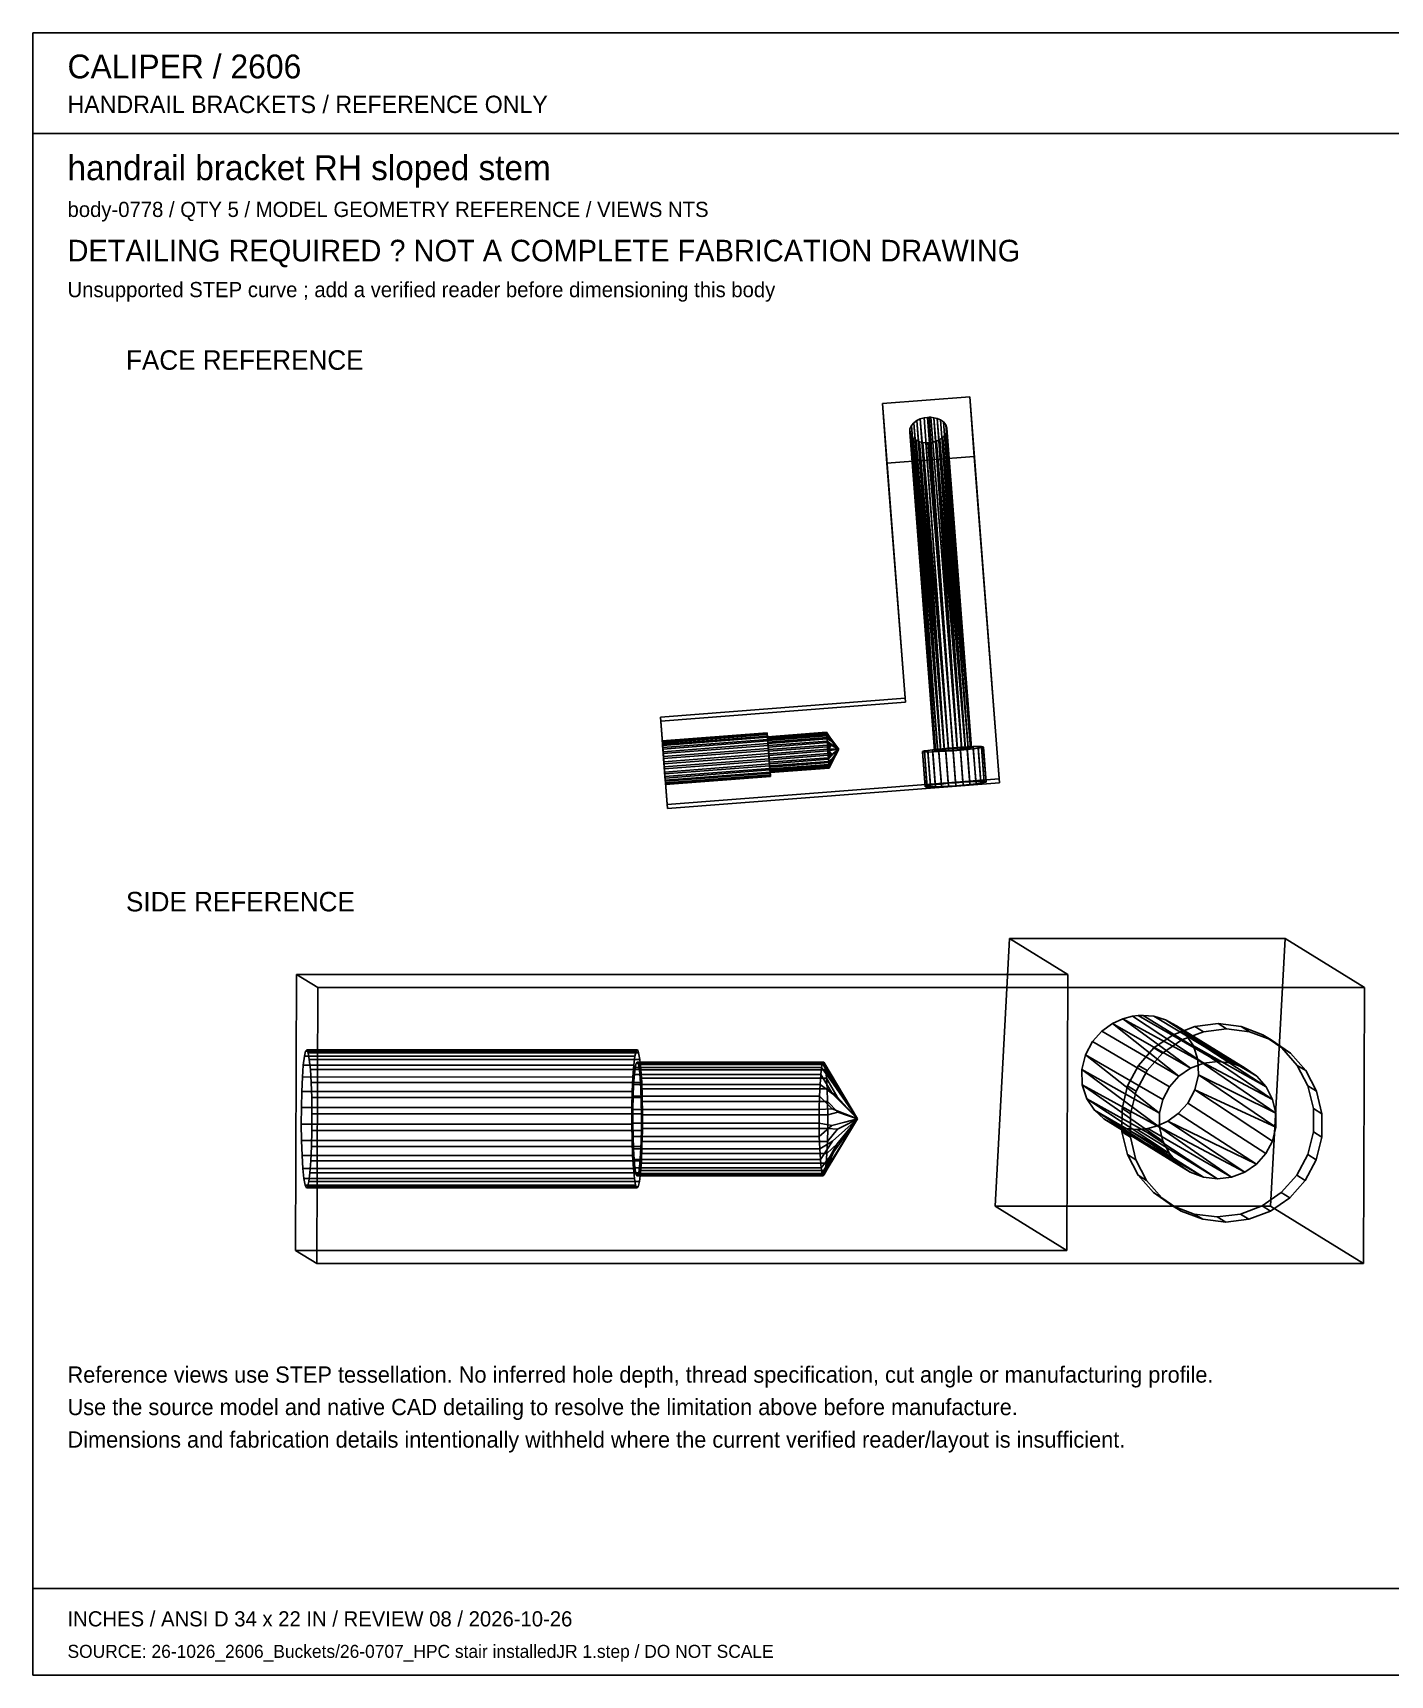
# Model space of a CAD drawing. Header units: inches. Extents: x 0.5 to 33.5, y 0.5 to 21.5.
# Drawn here: x 0.47 to 17.88, y 0.47 to 21.53 of the extents above; entities that cross this region are included whole.
import ezdxf

# ---------------------------------------------------------------- set-up
doc = ezdxf.new("R2010")
doc.units = ezdxf.units.IN
doc.header["$MEASUREMENT"] = 0

msp = doc.modelspace()

# ---------------------------------------------------------------- linework, layer by layer
at = {"layer": 'OUTLINE'}
for p, q in [((0.472, 21.528), (33.528, 21.528)), ((0.472, 0.472), (0.472, 21.528)), ((0.472, 20.236), (33.528, 20.236)), ((11.367, 16.775), (12.487, 16.861)), ((12.546, 16.096), (12.487, 16.861)), ((12.865, 11.965), (12.487, 16.861)), ((11.426, 16.009), (11.367, 16.775)), ((11.658, 12.998), (11.367, 16.775)), ((11.719, 16.409), (11.721, 16.453)), ((11.721, 16.453), (11.74, 16.495)), ((11.721, 16.453), (12.049, 12.33)), ((12.035, 12.326), (11.721, 16.453)), ((11.74, 16.495), (11.77, 16.53)), ((11.74, 16.495), (12.075, 12.334)), ((12.049, 12.33), (11.74, 16.495)), ((11.77, 16.53), (11.808, 16.557)), ((11.77, 16.53), (12.113, 12.339)), ((12.075, 12.334), (11.77, 16.53)), ((11.808, 16.557), (11.853, 16.578)), ((11.808, 16.557), (12.16, 12.344)), ((12.113, 12.339), (11.808, 16.557)), ((11.853, 16.578), (11.901, 16.592)), ((11.853, 16.578), (12.214, 12.349)), ((12.16, 12.344), (11.853, 16.578)), ((11.901, 16.592), (11.944, 16.598)), ((12.214, 12.349), (11.901, 16.592)), ((11.944, 16.598), (11.965, 16.599)), ((12.271, 12.354), (11.944, 16.598)), ((11.965, 16.599), (11.987, 16.599)), ((12.271, 12.354), (11.965, 16.599)), ((11.987, 16.599), (12.328, 12.358)), ((11.987, 16.599), (12.027, 16.594)), ((12.027, 16.594), (12.382, 12.361)), ((12.027, 16.594), (12.069, 16.584)), ((12.328, 12.358), (12.027, 16.594)), ((12.069, 16.584), (12.429, 12.363)), ((12.069, 16.584), (12.112, 16.566)), ((12.382, 12.361), (12.069, 16.584)), ((12.112, 16.566), (12.15, 16.539)), ((12.429, 12.363), (12.112, 16.566)), ((12.15, 16.539), (12.179, 16.503)), ((12.468, 12.364), (12.15, 16.539)), ((12.179, 16.503), (12.509, 12.362)), ((12.179, 16.503), (12.194, 16.461)), ((12.495, 12.364), (12.179, 16.503)), ((12.192, 16.417), (12.194, 16.461)), ((12.509, 12.36), (12.194, 16.461)), ((12.509, 12.362), (12.194, 16.461)), ((11.719, 16.409), (11.734, 16.367)), ((11.719, 16.409), (12.035, 12.326)), ((11.719, 16.409), (12.035, 12.323)), ((11.734, 16.367), (11.763, 16.332)), ((12.035, 12.323), (11.734, 16.367)), ((11.734, 16.367), (12.049, 12.322)), ((11.763, 16.332), (11.801, 16.305)), ((11.763, 16.332), (12.076, 12.321)), ((11.801, 16.305), (11.844, 16.286)), ((11.801, 16.305), (12.115, 12.322)), ((11.844, 16.286), (11.886, 16.276)), ((12.115, 12.322), (11.844, 16.286)), ((11.844, 16.286), (12.162, 12.324)), ((11.886, 16.276), (11.926, 16.272)), ((12.162, 12.324), (11.886, 16.276)), ((11.886, 16.276), (12.216, 12.327)), ((11.926, 16.272), (11.948, 16.271)), ((12.216, 12.327), (11.926, 16.272)), ((11.948, 16.271), (11.969, 16.272)), ((11.948, 16.271), (12.273, 12.331)), ((11.969, 16.272), (12.012, 16.278)), ((12.273, 12.331), (11.969, 16.272)), ((12.012, 16.278), (12.06, 16.292)), ((12.012, 16.278), (12.33, 12.336)), ((12.06, 16.292), (12.105, 16.313)), ((12.33, 12.336), (12.06, 16.292)), ((12.06, 16.292), (12.384, 12.341)), ((12.105, 16.313), (12.143, 16.34)), ((12.384, 12.341), (12.105, 16.313)), ((12.105, 16.313), (12.431, 12.346)), ((12.143, 16.34), (12.173, 16.376)), ((12.431, 12.346), (12.143, 16.34)), ((12.143, 16.34), (12.469, 12.351)), ((12.173, 16.376), (12.192, 16.417)), ((12.469, 12.351), (12.173, 16.376)), ((12.173, 16.376), (12.495, 12.356)), ((12.495, 12.356), (12.192, 16.417)), ((12.192, 16.417), (12.509, 12.36)), ((11.426, 16.009), (12.546, 16.096)), ((11.662, 12.945), (11.426, 16.009)), ((12.869, 11.912), (12.546, 16.096)), ((8.52, 12.756), (11.658, 12.998)), ((8.524, 12.703), (11.662, 12.945)), ((11.662, 12.945), (11.658, 12.998)), ((8.606, 11.636), (8.52, 12.756)), ((8.524, 12.703), (8.52, 12.756)), ((8.61, 11.583), (8.524, 12.703)), ((8.544, 12.449), (9.888, 12.553)), ((8.544, 12.446), (9.889, 12.549)), ((8.545, 12.436), (8.544, 12.449)), ((8.544, 12.446), (8.544, 12.449)), ((8.545, 12.427), (8.544, 12.446)), ((8.545, 12.436), (9.889, 12.54)), ((8.545, 12.427), (9.89, 12.53)), ((8.547, 12.407), (8.545, 12.436)), ((8.548, 12.392), (8.545, 12.427)), ((8.547, 12.407), (9.892, 12.511)), ((8.548, 12.392), (9.893, 12.496)), ((8.55, 12.365), (9.895, 12.469)), ((8.552, 12.345), (9.896, 12.449)), ((9.889, 12.54), (9.888, 12.553)), ((9.889, 12.549), (9.888, 12.553)), ((9.89, 12.53), (9.889, 12.549)), ((9.892, 12.511), (9.889, 12.54)), ((9.893, 12.496), (9.89, 12.53)), ((9.892, 12.503), (10.65, 12.561)), ((9.892, 12.5), (10.651, 12.559)), ((9.895, 12.469), (9.892, 12.511)), ((9.893, 12.492), (9.892, 12.503)), ((9.892, 12.5), (9.892, 12.503)), ((9.894, 12.485), (9.892, 12.5)), ((9.893, 12.492), (10.651, 12.551)), ((9.896, 12.449), (9.893, 12.496)), ((9.895, 12.469), (9.893, 12.492)), ((9.894, 12.485), (10.652, 12.543)), ((9.896, 12.456), (9.894, 12.485)), ((9.895, 12.469), (10.653, 12.527)), ((9.899, 12.415), (9.895, 12.469)), ((9.898, 12.434), (9.895, 12.469)), ((9.896, 12.456), (10.654, 12.515)), ((9.899, 12.418), (9.896, 12.456)), ((9.901, 12.392), (9.896, 12.449)), ((9.898, 12.434), (10.656, 12.492)), ((9.901, 12.39), (9.898, 12.434)), ((9.899, 12.418), (10.657, 12.476)), ((9.901, 12.39), (10.659, 12.448)), ((9.902, 12.371), (10.661, 12.429)), ((10.651, 12.551), (10.65, 12.561)), ((10.651, 12.559), (10.65, 12.561)), ((10.65, 12.561), (10.703, 12.486)), ((10.652, 12.543), (10.651, 12.559)), ((10.651, 12.559), (10.703, 12.483)), ((10.653, 12.527), (10.651, 12.551)), ((10.651, 12.551), (10.703, 12.486)), ((10.654, 12.515), (10.652, 12.543)), ((10.652, 12.543), (10.703, 12.483)), ((10.656, 12.492), (10.653, 12.527)), ((10.653, 12.527), (10.705, 12.46)), ((10.657, 12.476), (10.654, 12.515)), ((10.654, 12.515), (10.705, 12.451)), ((10.659, 12.448), (10.656, 12.492)), ((10.656, 12.492), (10.705, 12.46)), ((10.661, 12.429), (10.657, 12.476)), ((10.657, 12.476), (10.705, 12.451)), ((10.663, 12.397), (10.659, 12.448)), ((10.659, 12.448), (10.709, 12.408)), ((10.665, 12.376), (10.661, 12.429)), ((10.661, 12.429), (10.71, 12.395)), ((10.703, 12.486), (10.755, 12.414)), ((10.703, 12.483), (10.755, 12.413)), ((10.705, 12.46), (10.756, 12.401)), ((10.705, 12.451), (10.756, 12.397)), ((8.55, 12.365), (8.547, 12.407)), ((8.552, 12.345), (8.548, 12.392)), ((8.554, 12.311), (8.55, 12.365)), ((8.556, 12.288), (8.552, 12.345)), ((8.554, 12.311), (9.899, 12.415)), ((8.559, 12.249), (8.554, 12.311)), ((8.556, 12.288), (9.901, 12.392)), ((8.561, 12.224), (8.556, 12.288)), ((8.559, 12.249), (9.904, 12.353)), ((8.564, 12.183), (8.559, 12.249)), ((8.561, 12.224), (9.906, 12.327)), ((8.566, 12.156), (8.561, 12.224)), ((8.564, 12.183), (9.909, 12.287)), ((8.566, 12.156), (9.911, 12.26)), ((8.569, 12.116), (9.914, 12.219)), ((9.902, 12.371), (9.899, 12.418)), ((9.904, 12.353), (9.899, 12.415)), ((9.906, 12.327), (9.901, 12.392)), ((9.905, 12.339), (9.901, 12.39)), ((9.907, 12.318), (9.902, 12.371)), ((9.909, 12.287), (9.904, 12.353)), ((9.905, 12.339), (10.663, 12.397)), ((9.909, 12.284), (9.905, 12.339)), ((9.911, 12.26), (9.906, 12.327)), ((9.907, 12.318), (10.665, 12.376)), ((9.911, 12.262), (9.907, 12.318)), ((9.909, 12.284), (10.667, 12.343)), ((9.914, 12.219), (9.909, 12.287)), ((9.913, 12.229), (9.909, 12.284)), ((9.911, 12.262), (10.669, 12.321)), ((9.915, 12.208), (9.911, 12.262)), ((9.916, 12.193), (9.911, 12.26)), ((9.913, 12.229), (10.671, 12.287)), ((9.917, 12.176), (9.913, 12.229)), ((9.919, 12.155), (9.914, 12.219)), ((9.915, 12.208), (10.673, 12.266)), ((9.917, 12.176), (10.676, 12.234)), ((9.919, 12.157), (10.677, 12.215)), ((10.663, 12.397), (10.709, 12.408)), ((10.667, 12.343), (10.663, 12.397)), ((10.665, 12.376), (10.71, 12.395)), ((10.669, 12.321), (10.665, 12.376)), ((10.667, 12.343), (10.709, 12.408)), ((10.667, 12.343), (10.807, 12.342)), ((10.671, 12.287), (10.667, 12.343)), ((10.667, 12.343), (10.719, 12.275)), ((10.669, 12.321), (10.71, 12.395)), ((10.669, 12.321), (10.807, 12.342)), ((10.669, 12.321), (10.72, 12.262)), ((10.673, 12.266), (10.669, 12.321)), ((10.671, 12.287), (10.719, 12.275)), ((10.676, 12.234), (10.671, 12.287)), ((10.673, 12.266), (10.72, 12.262)), ((10.677, 12.215), (10.673, 12.266)), ((10.676, 12.234), (10.719, 12.275)), ((10.679, 12.187), (10.676, 12.234)), ((10.677, 12.215), (10.72, 12.262)), ((10.68, 12.171), (10.677, 12.215)), ((10.679, 12.187), (10.723, 12.22)), ((10.682, 12.148), (10.723, 12.22)), ((10.709, 12.408), (10.807, 12.342)), ((10.709, 12.408), (10.758, 12.375)), ((10.71, 12.395), (10.807, 12.342)), ((10.71, 12.395), (10.758, 12.369)), ((10.719, 12.275), (10.807, 12.342)), ((10.719, 12.275), (10.763, 12.309)), ((10.72, 12.262), (10.807, 12.342)), ((10.72, 12.262), (10.763, 12.302)), ((10.723, 12.22), (10.765, 12.281)), ((10.724, 12.211), (10.765, 12.277)), ((10.726, 12.187), (10.766, 12.265)), ((10.726, 12.184), (10.766, 12.263)), ((10.755, 12.414), (10.807, 12.342)), ((10.755, 12.413), (10.807, 12.342)), ((10.756, 12.401), (10.807, 12.342)), ((10.756, 12.397), (10.807, 12.342)), ((10.758, 12.375), (10.807, 12.342)), ((10.758, 12.369), (10.807, 12.342)), ((10.763, 12.302), (10.807, 12.342)), ((10.763, 12.309), (10.807, 12.342)), ((10.765, 12.277), (10.807, 12.342)), ((10.765, 12.281), (10.807, 12.342)), ((10.766, 12.263), (10.807, 12.342)), ((10.766, 12.265), (10.807, 12.342)), ((11.882, 12.315), (11.905, 12.321)), ((11.883, 12.31), (11.882, 12.315)), ((11.917, 11.867), (11.882, 12.315)), ((11.883, 12.31), (11.906, 12.308)), ((11.917, 11.863), (11.883, 12.31)), ((11.905, 12.321), (11.948, 12.328)), ((11.939, 11.873), (11.905, 12.321)), ((11.906, 12.308), (11.95, 12.307)), ((11.94, 11.86), (11.906, 12.308)), ((11.948, 12.328), (12.011, 12.337)), ((11.983, 11.881), (11.948, 12.328)), ((11.95, 12.307), (12.013, 12.309)), ((11.985, 11.86), (11.95, 12.307)), ((12.011, 12.337), (12.088, 12.345)), ((12.045, 11.889), (12.011, 12.337)), ((12.013, 12.309), (12.091, 12.312)), ((12.047, 11.861), (12.013, 12.309)), ((12.035, 12.326), (12.049, 12.33)), ((12.035, 12.323), (12.035, 12.326)), ((12.035, 12.323), (12.049, 12.322)), ((12.049, 12.33), (12.075, 12.334)), ((12.049, 12.322), (12.076, 12.321)), ((12.075, 12.334), (12.113, 12.339)), ((12.076, 12.321), (12.115, 12.322)), ((12.088, 12.345), (12.177, 12.354)), ((12.123, 11.897), (12.088, 12.345)), ((12.091, 12.312), (12.18, 12.317)), ((12.125, 11.864), (12.091, 12.312)), ((12.113, 12.339), (12.16, 12.344)), ((12.115, 12.322), (12.162, 12.324)), ((12.16, 12.344), (12.214, 12.349)), ((12.162, 12.324), (12.216, 12.327)), ((12.177, 12.354), (12.271, 12.361)), ((12.211, 11.906), (12.177, 12.354)), ((12.18, 12.317), (12.273, 12.324)), ((12.214, 11.87), (12.18, 12.317)), ((12.214, 12.349), (12.271, 12.354)), ((12.216, 12.327), (12.273, 12.331)), ((12.271, 12.361), (12.364, 12.368)), ((12.305, 11.914), (12.271, 12.361)), ((12.271, 12.354), (12.328, 12.358)), ((12.273, 12.331), (12.33, 12.336)), ((12.273, 12.324), (12.367, 12.332)), ((12.308, 11.876), (12.273, 12.324)), ((12.328, 12.358), (12.382, 12.361)), ((12.33, 12.336), (12.384, 12.341)), ((12.364, 12.368), (12.453, 12.373)), ((12.399, 11.92), (12.364, 12.368)), ((12.367, 12.332), (12.456, 12.34)), ((12.402, 11.884), (12.367, 12.332)), ((12.382, 12.361), (12.429, 12.363)), ((12.384, 12.341), (12.431, 12.346)), ((12.429, 12.363), (12.468, 12.364)), ((12.431, 12.346), (12.469, 12.351)), ((12.453, 12.373), (12.531, 12.377)), ((12.488, 11.925), (12.453, 12.373)), ((12.456, 12.34), (12.533, 12.349)), ((12.49, 11.893), (12.456, 12.34)), ((12.468, 12.364), (12.495, 12.364)), ((12.469, 12.351), (12.495, 12.356)), ((12.495, 12.364), (12.509, 12.362)), ((12.495, 12.356), (12.509, 12.36)), ((12.509, 12.36), (12.509, 12.362)), ((12.531, 12.377), (12.594, 12.378)), ((12.566, 11.929), (12.531, 12.377)), ((12.533, 12.349), (12.596, 12.357)), ((12.568, 11.901), (12.533, 12.349)), ((12.629, 11.93), (12.594, 12.378)), ((12.594, 12.378), (12.638, 12.378)), ((12.596, 12.357), (12.639, 12.364)), ((12.63, 11.909), (12.596, 12.357)), ((12.673, 11.93), (12.638, 12.378)), ((12.638, 12.378), (12.661, 12.375)), ((12.639, 12.364), (12.662, 12.37)), ((12.674, 11.917), (12.639, 12.364)), ((12.696, 11.927), (12.661, 12.375)), ((12.662, 12.37), (12.661, 12.375)), ((12.696, 11.923), (12.662, 12.37)), ((8.569, 12.116), (8.564, 12.183)), ((8.571, 12.09), (8.566, 12.156)), ((8.574, 12.051), (8.569, 12.116)), ((8.571, 12.09), (9.916, 12.193)), ((8.576, 12.028), (8.571, 12.09)), ((8.574, 12.051), (9.919, 12.155)), ((8.579, 11.994), (8.574, 12.051)), ((8.576, 12.028), (9.921, 12.131)), ((8.58, 11.974), (8.576, 12.028)), ((8.579, 11.994), (9.924, 12.098)), ((8.58, 11.974), (9.925, 12.078)), ((8.582, 11.947), (9.927, 12.05)), ((8.584, 11.932), (9.928, 12.035)), ((8.585, 11.913), (9.93, 12.016)), ((8.586, 11.903), (9.931, 12.007)), ((9.919, 12.157), (9.915, 12.208)), ((9.921, 12.131), (9.916, 12.193)), ((9.921, 12.129), (9.917, 12.176)), ((9.922, 12.112), (9.919, 12.157)), ((9.924, 12.098), (9.919, 12.155)), ((9.921, 12.129), (10.679, 12.187)), ((9.925, 12.078), (9.921, 12.131)), ((9.924, 12.09), (9.921, 12.129)), ((9.922, 12.112), (10.68, 12.171)), ((9.925, 12.078), (9.922, 12.112)), ((9.924, 12.09), (10.682, 12.148)), ((9.927, 12.05), (9.924, 12.098)), ((9.926, 12.062), (9.924, 12.09)), ((9.925, 12.078), (10.683, 12.136)), ((9.927, 12.054), (9.925, 12.078)), ((9.928, 12.035), (9.925, 12.078)), ((9.926, 12.062), (10.684, 12.12)), ((9.927, 12.046), (9.926, 12.062)), ((9.927, 12.054), (10.685, 12.113)), ((9.927, 12.046), (10.686, 12.105)), ((9.928, 12.043), (9.927, 12.054)), ((9.93, 12.016), (9.927, 12.05)), ((9.928, 12.043), (9.927, 12.046)), ((9.928, 12.043), (10.686, 12.102)), ((9.931, 12.007), (9.928, 12.035)), ((9.931, 11.997), (9.93, 12.016)), ((9.932, 11.994), (9.931, 12.007)), ((10.682, 12.148), (10.679, 12.187)), ((10.68, 12.171), (10.724, 12.211)), ((10.683, 12.136), (10.68, 12.171)), ((10.684, 12.12), (10.682, 12.148)), ((10.683, 12.136), (10.724, 12.211)), ((10.685, 12.113), (10.683, 12.136)), ((10.684, 12.12), (10.726, 12.187)), ((10.686, 12.105), (10.684, 12.12)), ((10.685, 12.113), (10.726, 12.184)), ((10.686, 12.102), (10.685, 12.113)), ((10.686, 12.105), (10.726, 12.187)), ((10.686, 12.102), (10.726, 12.184)), ((10.686, 12.102), (10.686, 12.105)), ((8.582, 11.947), (8.579, 11.994)), ((8.584, 11.932), (8.58, 11.974)), ((8.585, 11.913), (8.582, 11.947)), ((8.586, 11.903), (8.584, 11.932)), ((8.586, 11.893), (8.585, 11.913)), ((8.586, 11.893), (9.931, 11.997)), ((8.587, 11.89), (8.586, 11.903)), ((8.587, 11.89), (8.586, 11.893)), ((8.587, 11.89), (9.932, 11.994)), ((8.606, 11.636), (12.865, 11.965)), ((8.61, 11.583), (12.869, 11.912)), ((9.932, 11.994), (9.931, 11.997)), ((11.917, 11.867), (11.939, 11.873)), ((11.917, 11.863), (11.917, 11.867)), ((11.917, 11.863), (11.94, 11.86)), ((11.939, 11.873), (11.983, 11.881)), ((11.94, 11.86), (11.985, 11.86)), ((11.983, 11.881), (12.045, 11.889)), ((11.985, 11.86), (12.047, 11.861)), ((12.045, 11.889), (12.123, 11.897)), ((12.047, 11.861), (12.125, 11.864)), ((12.123, 11.897), (12.211, 11.906)), ((12.125, 11.864), (12.214, 11.87)), ((12.211, 11.906), (12.305, 11.914)), ((12.214, 11.87), (12.308, 11.876)), ((12.305, 11.914), (12.399, 11.92)), ((12.308, 11.876), (12.402, 11.884)), ((12.399, 11.92), (12.488, 11.925)), ((12.402, 11.884), (12.49, 11.893)), ((12.488, 11.925), (12.566, 11.929)), ((12.49, 11.893), (12.568, 11.901)), ((12.566, 11.929), (12.629, 11.93)), ((12.568, 11.901), (12.63, 11.909)), ((12.629, 11.93), (12.673, 11.93)), ((12.63, 11.909), (12.674, 11.917)), ((12.673, 11.93), (12.696, 11.927)), ((12.674, 11.917), (12.696, 11.923)), ((12.696, 11.923), (12.696, 11.927)), ((12.869, 11.912), (12.865, 11.965)), ((8.61, 11.583), (8.606, 11.636)), ((12.999, 9.917), (12.813, 6.485)), ((13.744, 9.457), (12.999, 9.917)), ((12.999, 9.917), (16.532, 9.917)), ((16.532, 9.917), (16.346, 6.485)), ((17.548, 9.289), (16.532, 9.917)), ((3.854, 9.457), (3.841, 5.918)), ((4.126, 9.289), (3.854, 9.457)), ((3.854, 9.457), (13.744, 9.457)), ((4.126, 9.289), (4.113, 5.75)), ((4.126, 9.289), (17.548, 9.289)), ((13.744, 9.457), (13.731, 5.918)), ((17.548, 9.289), (17.535, 5.75)), ((14.317, 8.825), (14.451, 8.886)), ((14.451, 8.886), (14.576, 8.919)), ((15.32, 8.254), (14.451, 8.886)), ((14.451, 8.886), (15.49, 8.318)), ((14.576, 8.919), (14.647, 8.928)), ((15.49, 8.318), (14.576, 8.919)), ((14.647, 8.928), (14.712, 8.931)), ((14.647, 8.928), (15.67, 8.34)), ((14.712, 8.931), (14.847, 8.919)), ((15.67, 8.34), (14.712, 8.931)), ((14.847, 8.919), (14.998, 8.875)), ((14.847, 8.919), (15.849, 8.318)), ((15.849, 8.318), (14.998, 8.875)), ((14.998, 8.875), (15.14, 8.796)), ((14.998, 8.875), (16.019, 8.254)), ((14.061, 8.595), (14.182, 8.729)), ((14.182, 8.729), (14.317, 8.825)), ((14.182, 8.729), (15.17, 8.15)), ((15.17, 8.15), (14.317, 8.825)), ((14.317, 8.825), (15.32, 8.254)), ((14.85, 8.514), (15.096, 8.683)), ((15.096, 8.683), (15.375, 8.789)), ((15.205, 8.616), (15.096, 8.683)), ((16.019, 8.254), (15.14, 8.796)), ((15.14, 8.796), (15.259, 8.687)), ((15.14, 8.796), (16.167, 8.15)), ((15.205, 8.616), (15.484, 8.722)), ((16.167, 8.15), (15.259, 8.687)), ((15.259, 8.687), (15.356, 8.54)), ((15.259, 8.687), (16.287, 8.015)), ((15.375, 8.789), (15.671, 8.825)), ((15.484, 8.722), (15.375, 8.789)), ((15.484, 8.722), (15.78, 8.758)), ((15.78, 8.758), (15.671, 8.825)), ((15.671, 8.825), (15.967, 8.789)), ((15.78, 8.758), (16.076, 8.722)), ((15.967, 8.789), (16.245, 8.683)), ((16.076, 8.722), (15.967, 8.789)), ((16.076, 8.722), (16.354, 8.616)), ((16.354, 8.616), (16.245, 8.683)), ((16.245, 8.683), (16.49, 8.514)), ((3.97, 8.472), (3.954, 8.406)), ((3.986, 8.488), (3.97, 8.472)), ((3.97, 8.472), (8.209, 8.472)), ((3.986, 8.488), (8.225, 8.488)), ((4.003, 8.452), (3.986, 8.488)), ((4.018, 8.367), (4.003, 8.452)), ((4.003, 8.452), (8.241, 8.452)), ((8.209, 8.472), (8.193, 8.406)), ((8.225, 8.488), (8.209, 8.472)), ((8.241, 8.452), (8.225, 8.488)), ((8.256, 8.367), (8.241, 8.452)), ((13.923, 8.235), (13.97, 8.426)), ((13.97, 8.426), (14.061, 8.595)), ((14.921, 7.678), (13.97, 8.426)), ((13.97, 8.426), (14.965, 7.854)), ((14.061, 8.595), (15.05, 8.015)), ((14.652, 8.29), (14.85, 8.514)), ((14.761, 8.223), (14.959, 8.447)), ((14.959, 8.447), (14.85, 8.514)), ((14.959, 8.447), (15.205, 8.616)), ((16.287, 8.015), (15.356, 8.54)), ((15.356, 8.54), (15.414, 8.362)), ((15.356, 8.54), (16.371, 7.854)), ((16.354, 8.616), (16.599, 8.447)), ((16.599, 8.447), (16.49, 8.514)), ((16.49, 8.514), (16.687, 8.29)), ((16.599, 8.447), (16.796, 8.223)), ((3.94, 8.293), (3.929, 8.14)), ((3.954, 8.406), (3.94, 8.293)), ((3.94, 8.293), (8.179, 8.293)), ((3.954, 8.406), (8.193, 8.406)), ((4.031, 8.238), (4.018, 8.367)), ((4.018, 8.367), (8.256, 8.367)), ((4.041, 8.071), (4.031, 8.238)), ((4.031, 8.238), (8.269, 8.238)), ((8.179, 8.293), (8.168, 8.141)), ((8.193, 8.406), (8.179, 8.293)), ((8.198, 8.264), (8.187, 8.171)), ((8.211, 8.318), (8.198, 8.264)), ((8.198, 8.264), (10.588, 8.264)), ((8.225, 8.331), (8.211, 8.318)), ((8.211, 8.318), (10.6, 8.318)), ((8.225, 8.331), (10.614, 8.331)), ((8.238, 8.302), (8.225, 8.331)), ((8.238, 8.302), (10.627, 8.302)), ((8.25, 8.232), (8.238, 8.302)), ((8.25, 8.232), (10.64, 8.232)), ((8.261, 8.125), (8.25, 8.232)), ((8.269, 8.238), (8.256, 8.367)), ((8.28, 8.071), (8.269, 8.238)), ((10.588, 8.264), (10.576, 8.171)), ((10.6, 8.318), (10.588, 8.264)), ((10.588, 8.264), (10.742, 8.05)), ((10.614, 8.331), (10.6, 8.318)), ((10.6, 8.318), (10.742, 8.05)), ((10.614, 8.331), (10.742, 8.05)), ((10.614, 8.331), (11.048, 7.603)), ((10.614, 8.331), (10.775, 8.031)), ((10.627, 8.302), (10.614, 8.331)), ((10.627, 8.302), (10.775, 8.031)), ((10.64, 8.232), (10.627, 8.302)), ((10.64, 8.232), (10.775, 8.031)), ((10.65, 8.125), (10.64, 8.232)), ((13.923, 8.235), (13.931, 8.04)), ((13.923, 8.235), (14.92, 7.496)), ((13.923, 8.235), (14.921, 7.678)), ((14.512, 8.026), (14.652, 8.29)), ((14.621, 7.959), (14.761, 8.223)), ((14.761, 8.223), (14.652, 8.29)), ((15.17, 8.15), (15.32, 8.254)), ((15.32, 8.254), (15.49, 8.318)), ((16.371, 7.854), (15.414, 8.362)), ((15.414, 8.362), (15.421, 8.167)), ((15.414, 8.362), (16.413, 7.678)), ((15.49, 8.318), (15.67, 8.34)), ((15.67, 8.34), (15.849, 8.318)), ((15.849, 8.318), (16.019, 8.254)), ((16.019, 8.254), (16.167, 8.15)), ((16.687, 8.29), (16.824, 8.026)), ((16.796, 8.223), (16.687, 8.29)), ((16.796, 8.223), (16.933, 7.959)), ((3.929, 8.14), (3.921, 7.956)), ((3.929, 8.14), (8.168, 8.141)), ((4.048, 7.878), (4.041, 8.071)), ((4.041, 8.071), (8.28, 8.071)), ((8.168, 8.141), (8.159, 7.956)), ((8.177, 8.045), (8.171, 7.894)), ((8.187, 8.171), (8.177, 8.045)), ((8.177, 8.045), (10.567, 8.045)), ((8.187, 8.171), (10.576, 8.171)), ((8.261, 8.125), (10.65, 8.125)), ((8.269, 7.988), (8.261, 8.125)), ((8.287, 7.878), (8.28, 8.071)), ((10.567, 8.045), (10.56, 7.894)), ((10.576, 8.171), (10.567, 8.045)), ((10.567, 8.045), (10.729, 7.924)), ((10.576, 8.171), (10.729, 7.924)), ((10.65, 8.125), (10.787, 7.888)), ((10.659, 7.988), (10.65, 8.125)), ((10.742, 8.05), (11.048, 7.603)), ((10.742, 8.05), (10.895, 7.827)), ((10.775, 8.031), (11.048, 7.603)), ((10.775, 8.031), (10.911, 7.817)), ((13.931, 8.04), (13.989, 7.861)), ((13.931, 8.04), (14.963, 7.32)), ((14.92, 7.496), (13.931, 8.04)), ((14.44, 7.736), (14.512, 8.026)), ((14.621, 7.959), (14.512, 8.026)), ((14.965, 7.854), (15.05, 8.015)), ((15.05, 8.015), (15.17, 8.15)), ((15.375, 7.975), (15.421, 8.167)), ((16.413, 7.678), (15.421, 8.167)), ((16.413, 7.496), (15.421, 8.167)), ((16.167, 8.15), (16.287, 8.015)), ((16.287, 8.015), (16.371, 7.854)), ((16.933, 7.959), (16.824, 8.026)), ((16.824, 8.026), (16.895, 7.736)), ((3.921, 7.956), (3.916, 7.752)), ((3.921, 7.956), (8.159, 7.956)), ((4.051, 7.668), (4.048, 7.878)), ((4.048, 7.878), (8.287, 7.878)), ((8.159, 7.956), (8.155, 7.752)), ((8.171, 7.894), (8.167, 7.725)), ((8.171, 7.894), (10.56, 7.894)), ((8.269, 7.988), (10.659, 7.988)), ((8.275, 7.829), (8.269, 7.988)), ((8.275, 7.829), (10.665, 7.829)), ((8.278, 7.657), (8.275, 7.829)), ((8.29, 7.668), (8.287, 7.878)), ((10.56, 7.894), (10.556, 7.725)), ((10.56, 7.894), (10.721, 7.734)), ((10.659, 7.988), (10.787, 7.888)), ((10.665, 7.829), (10.659, 7.988)), ((10.665, 7.829), (10.794, 7.689)), ((10.667, 7.657), (10.665, 7.829)), ((10.729, 7.924), (10.888, 7.764)), ((10.787, 7.888), (10.917, 7.746)), ((10.895, 7.827), (11.048, 7.603)), ((10.911, 7.817), (11.048, 7.603)), ((13.989, 7.861), (14.086, 7.714)), ((13.989, 7.861), (15.047, 7.159)), ((14.963, 7.32), (13.989, 7.861)), ((14.549, 7.669), (14.621, 7.959)), ((14.921, 7.678), (14.965, 7.854)), ((15.162, 7.672), (15.284, 7.806)), ((15.284, 7.806), (15.375, 7.975)), ((16.284, 7.159), (15.284, 7.806)), ((15.375, 7.975), (16.413, 7.496)), ((16.369, 7.32), (15.375, 7.975)), ((16.371, 7.854), (16.413, 7.678)), ((16.933, 7.959), (17.003, 7.669)), ((3.916, 7.752), (3.915, 7.538)), ((3.916, 7.752), (8.155, 7.752)), ((4.051, 7.668), (4.05, 7.455)), ((4.051, 7.668), (8.29, 7.668)), ((8.155, 7.752), (8.154, 7.538)), ((8.167, 7.725), (8.166, 7.55)), ((8.167, 7.725), (10.556, 7.725)), ((8.278, 7.657), (8.277, 7.481)), ((8.278, 7.657), (10.667, 7.657)), ((8.29, 7.668), (8.289, 7.455)), ((10.556, 7.725), (10.555, 7.55)), ((10.556, 7.725), (10.721, 7.734)), ((10.609, 6.876), (11.048, 7.603)), ((10.667, 7.657), (10.666, 7.482)), ((10.667, 7.657), (10.794, 7.689)), ((10.721, 7.734), (10.884, 7.669)), ((10.739, 7.176), (11.048, 7.603)), ((10.771, 7.156), (11.048, 7.603)), ((10.794, 7.689), (10.921, 7.646)), ((10.884, 7.669), (11.048, 7.603)), ((10.884, 7.561), (11.048, 7.603)), ((10.887, 7.461), (11.048, 7.603)), ((10.888, 7.764), (11.048, 7.603)), ((10.893, 7.39), (11.048, 7.603)), ((10.909, 7.38), (11.048, 7.603)), ((10.916, 7.443), (11.048, 7.603)), ((10.917, 7.746), (11.048, 7.603)), ((10.92, 7.538), (11.048, 7.603)), ((10.921, 7.646), (11.048, 7.603)), ((14.086, 7.714), (14.205, 7.605)), ((14.086, 7.714), (15.166, 7.023)), ((15.047, 7.159), (14.086, 7.714)), ((14.205, 7.605), (14.347, 7.527)), ((14.205, 7.605), (15.315, 6.92)), ((15.166, 7.023), (14.205, 7.605)), ((14.44, 7.736), (14.439, 7.437)), ((14.549, 7.669), (14.44, 7.736)), ((14.549, 7.669), (14.548, 7.37)), ((14.921, 7.678), (14.92, 7.496)), ((15.028, 7.576), (15.162, 7.672)), ((16.163, 7.023), (15.162, 7.672)), ((16.413, 7.678), (16.413, 7.496)), ((16.895, 7.736), (16.894, 7.438)), ((17.003, 7.669), (16.895, 7.736)), ((17.003, 7.669), (17.002, 7.37)), ((3.915, 7.538), (8.154, 7.538)), ((3.918, 7.329), (3.915, 7.538)), ((4.05, 7.455), (4.046, 7.25)), ((4.05, 7.455), (8.289, 7.455)), ((8.157, 7.329), (8.154, 7.538)), ((8.166, 7.55), (10.555, 7.55)), ((8.169, 7.378), (8.166, 7.55)), ((8.169, 7.378), (10.558, 7.378)), ((8.174, 7.219), (8.169, 7.378)), ((8.277, 7.481), (8.273, 7.313)), ((8.277, 7.481), (10.666, 7.482)), ((8.289, 7.455), (8.284, 7.25)), ((10.558, 7.378), (10.555, 7.55)), ((10.555, 7.55), (10.72, 7.518)), ((10.558, 7.378), (10.72, 7.518)), ((10.564, 7.219), (10.558, 7.378)), ((10.666, 7.482), (10.663, 7.313)), ((10.663, 7.313), (10.793, 7.473)), ((10.666, 7.482), (10.793, 7.473)), ((10.72, 7.518), (10.884, 7.561)), ((10.727, 7.319), (10.887, 7.461)), ((10.739, 7.176), (10.893, 7.39)), ((10.771, 7.156), (10.909, 7.38)), ((10.785, 7.283), (10.916, 7.443)), ((10.793, 7.473), (10.92, 7.538)), ((14.347, 7.527), (14.498, 7.482)), ((14.347, 7.527), (15.484, 6.856)), ((15.315, 6.92), (14.347, 7.527)), ((14.439, 7.437), (14.509, 7.148)), ((14.548, 7.37), (14.439, 7.437)), ((14.498, 7.482), (14.633, 7.47)), ((15.484, 6.856), (14.498, 7.482)), ((14.548, 7.37), (14.618, 7.08)), ((14.633, 7.47), (14.698, 7.473)), ((15.664, 6.834), (14.633, 7.47)), ((14.698, 7.473), (14.769, 7.482)), ((15.664, 6.834), (14.698, 7.473)), ((14.769, 7.482), (14.894, 7.515)), ((14.769, 7.482), (15.844, 6.856)), ((14.894, 7.515), (15.028, 7.576)), ((14.894, 7.515), (16.014, 6.92)), ((15.844, 6.856), (14.894, 7.515)), ((14.92, 7.496), (14.963, 7.32)), ((15.028, 7.576), (16.163, 7.023)), ((16.014, 6.92), (15.028, 7.576)), ((16.369, 7.32), (16.413, 7.496)), ((16.821, 7.148), (16.894, 7.438)), ((17.002, 7.37), (16.894, 7.438)), ((16.93, 7.08), (17.002, 7.37)), ((3.918, 7.329), (8.157, 7.329)), ((3.925, 7.135), (3.918, 7.329)), ((4.046, 7.25), (4.037, 7.066)), ((4.046, 7.25), (8.284, 7.25)), ((8.164, 7.135), (8.157, 7.329)), ((8.174, 7.219), (10.564, 7.219)), ((8.183, 7.082), (8.174, 7.219)), ((8.266, 7.162), (8.257, 7.036)), ((8.273, 7.313), (8.266, 7.162)), ((8.266, 7.162), (10.656, 7.162)), ((8.273, 7.313), (10.663, 7.313)), ((8.284, 7.25), (8.276, 7.066)), ((10.564, 7.219), (10.727, 7.319)), ((10.572, 7.082), (10.564, 7.219)), ((10.572, 7.082), (10.727, 7.319)), ((10.583, 6.975), (10.739, 7.176)), ((10.595, 6.905), (10.739, 7.176)), ((10.609, 6.876), (10.739, 7.176)), ((10.646, 7.036), (10.785, 7.283)), ((10.656, 7.162), (10.646, 7.036)), ((10.663, 7.313), (10.656, 7.162)), ((10.656, 7.162), (10.785, 7.283)), ((14.963, 7.32), (15.047, 7.159)), ((15.047, 7.159), (15.166, 7.023)), ((16.163, 7.023), (16.284, 7.159)), ((16.284, 7.159), (16.369, 7.32)), ((3.925, 7.135), (8.164, 7.135)), ((3.936, 6.969), (3.925, 7.135)), ((3.936, 6.969), (8.174, 6.969)), ((3.949, 6.839), (3.936, 6.969)), ((4.037, 7.066), (4.026, 6.913)), ((4.037, 7.066), (8.276, 7.066)), ((8.174, 6.969), (8.164, 7.135)), ((8.187, 6.84), (8.174, 6.969)), ((8.183, 7.082), (10.572, 7.082)), ((8.194, 6.975), (8.183, 7.082)), ((8.194, 6.975), (10.583, 6.975)), ((8.206, 6.905), (8.194, 6.975)), ((8.257, 7.036), (8.246, 6.943)), ((8.257, 7.036), (10.646, 7.036)), ((8.276, 7.066), (8.265, 6.913)), ((10.583, 6.975), (10.572, 7.082)), ((10.595, 6.905), (10.583, 6.975)), ((10.609, 6.876), (10.771, 7.156)), ((10.622, 6.889), (10.771, 7.156)), ((10.635, 6.943), (10.771, 7.156)), ((10.646, 7.036), (10.635, 6.943)), ((14.509, 7.148), (14.647, 6.883)), ((14.618, 7.08), (14.509, 7.148)), ((14.618, 7.08), (14.756, 6.816)), ((15.166, 7.023), (15.315, 6.92)), ((16.014, 6.92), (16.163, 7.023)), ((16.682, 6.883), (16.821, 7.148)), ((16.79, 6.816), (16.93, 7.08)), ((16.93, 7.08), (16.821, 7.148)), ((3.949, 6.839), (8.187, 6.84)), ((3.964, 6.754), (3.949, 6.839)), ((3.964, 6.754), (8.202, 6.755)), ((3.98, 6.719), (3.964, 6.754)), ((4.012, 6.8), (3.996, 6.734)), ((4.026, 6.913), (4.012, 6.8)), ((4.012, 6.8), (8.251, 6.801)), ((4.026, 6.913), (8.265, 6.913)), ((8.202, 6.755), (8.187, 6.84)), ((8.219, 6.719), (8.202, 6.755)), ((8.219, 6.876), (8.206, 6.905)), ((8.206, 6.905), (10.595, 6.905)), ((8.233, 6.889), (8.219, 6.876)), ((8.219, 6.876), (10.609, 6.876)), ((8.246, 6.943), (8.233, 6.889)), ((8.233, 6.889), (10.622, 6.889)), ((8.251, 6.801), (8.235, 6.734)), ((8.246, 6.943), (10.635, 6.943)), ((8.265, 6.913), (8.251, 6.801)), ((10.609, 6.876), (10.595, 6.905)), ((10.622, 6.889), (10.609, 6.876)), ((10.635, 6.943), (10.622, 6.889)), ((14.647, 6.883), (14.844, 6.66)), ((14.756, 6.816), (14.647, 6.883)), ((14.756, 6.816), (14.952, 6.593)), ((15.315, 6.92), (15.484, 6.856)), ((15.484, 6.856), (15.664, 6.834)), ((15.664, 6.834), (15.844, 6.856)), ((15.844, 6.856), (16.014, 6.92)), ((16.483, 6.66), (16.682, 6.883)), ((16.592, 6.593), (16.79, 6.816)), ((16.79, 6.816), (16.682, 6.883)), ((3.996, 6.734), (3.98, 6.719)), ((3.98, 6.719), (8.219, 6.719)), ((3.996, 6.734), (8.235, 6.734)), ((8.235, 6.734), (8.219, 6.719)), ((14.844, 6.66), (15.088, 6.49)), ((14.952, 6.593), (14.844, 6.66)), ((14.952, 6.593), (15.197, 6.423)), ((16.237, 6.49), (16.483, 6.66)), ((16.346, 6.423), (16.592, 6.593)), ((16.592, 6.593), (16.483, 6.66)), ((13.731, 5.918), (12.813, 6.485)), ((12.813, 6.485), (16.346, 6.485)), ((15.088, 6.49), (15.367, 6.384)), ((15.197, 6.423), (15.088, 6.49)), ((15.197, 6.423), (15.475, 6.317)), ((15.367, 6.384), (15.662, 6.348)), ((15.475, 6.317), (15.367, 6.384)), ((15.475, 6.317), (15.771, 6.281)), ((15.662, 6.348), (15.958, 6.384)), ((15.771, 6.281), (15.662, 6.348)), ((15.771, 6.281), (16.067, 6.317)), ((15.958, 6.384), (16.237, 6.49)), ((16.067, 6.317), (15.958, 6.384)), ((16.067, 6.317), (16.346, 6.423)), ((16.346, 6.423), (16.237, 6.49)), ((17.535, 5.75), (16.346, 6.485)), ((3.841, 5.918), (13.731, 5.918)), ((4.113, 5.75), (3.841, 5.918)), ((4.113, 5.75), (17.535, 5.75)), ((0.472, 1.583), (33.528, 1.583)), ((33.528, 0.472), (0.472, 0.472))]:
    msp.add_line(p, q, dxfattribs=at)

# ---------------------------------------------------------------- texts
at = {"layer": 'ANNOTATION'}
for s, height, p in [('CALIPER / 2606', 0.30556, (0.917, 20.944)), ('HANDRAIL BRACKETS / REFERENCE ONLY', 0.22222, (0.917, 20.5)), ('handrail bracket RH sloped stem', 0.31944, (0.917, 19.639)), ('body-0778 / QTY 5 / MODEL GEOMETRY REFERENCE / VIEWS NTS', 0.19444, (0.917, 19.167)), ('DETAILING REQUIRED ? NOT A COMPLETE FABRICATION DRAWING', 0.27778, (0.917, 18.597)), ('Unsupported STEP curve ; add a verified reader before dimensioning this body', 0.19444, (0.917, 18.139)), ('FACE REFERENCE', 0.25, (1.667, 17.208)), ('SIDE REFERENCE', 0.25, (1.667, 10.264)), ('Reference views use STEP tessellation. No inferred hole depth, thread specification, cut angle or manufacturing profile.', 0.208333, (0.917, 4.222)), ('Use the source model and native CAD detailing to resolve the limitation above before manufacture.', 0.20833, (0.917, 3.806)), ('Dimensions and fabrication details intentionally withheld where the current verified reader/layout is insufficient.', 0.208333, (0.917, 3.389)), ('INCHES / ANSI D 34 x 22 IN / REVIEW 08 / 2026-10-26', 0.19444, (0.917, 1.097)), ('SOURCE: 26-1026_2606_Buckets/26-0707_HPC stair installedJR 1.step / DO NOT SCALE', 0.16667, (0.917, 0.694))]:
    msp.add_text(s, height=height, dxfattribs=at).set_placement(p)

doc.saveas('drawing.dxf')
